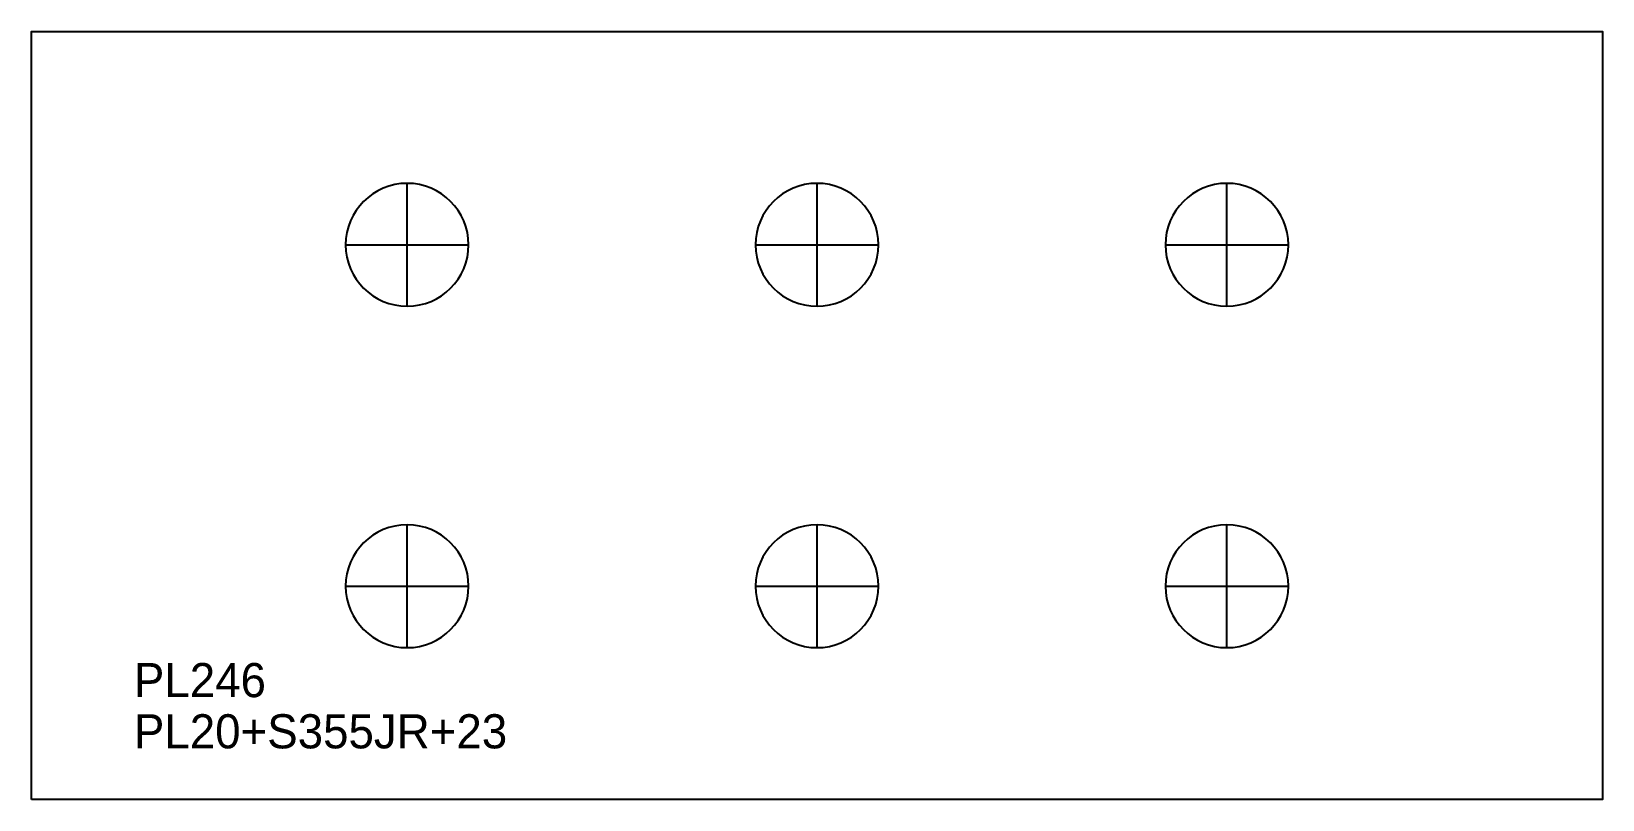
# Model space of a CAD drawing. Extents: x 0 to 460, y 0 to 225.
import ezdxf

# ---------------------------------------------------------------- set-up
doc = ezdxf.new("R2010")
doc.units = 0
for name, color, linetype in [('CUT', 7, 'CONTINUOUS'), ('OVERSIZE', 7, 'CONTINUOUS'), ('SCRIBE', 3, 'CONTINUOUS'), ('TEXT', 7, 'CONTINUOUS')]:
    doc.layers.add(name, color=color, linetype=linetype)

msp = doc.modelspace()

# ---------------------------------------------------------------- linework, layer by layer
at = {"layer": 'CUT', "color": 7, "linetype": 'CONTINUOUS'}
msp.add_lwpolyline([(0, 0), (0, 225), (460, 225), (460, 0)], close=True, dxfattribs=at)
at = {"layer": 'OVERSIZE', "color": 7, "linetype": 'CONTINUOUS'}
for p, q in [((110, 144.5), (110, 180.5)), ((230, 144.5), (230, 180.5)), ((350, 144.5), (350, 180.5)), ((92, 162.5), (128, 162.5)), ((212, 162.5), (248, 162.5)), ((332, 162.5), (368, 162.5)), ((110, 44.5), (110, 80.5)), ((230, 44.5), (230, 80.5)), ((350, 44.5), (350, 80.5)), ((92, 62.5), (128, 62.5)), ((212, 62.5), (248, 62.5)), ((332, 62.5), (368, 62.5))]:
    msp.add_line(p, q, dxfattribs=at)
for points in [[(110, 180.5, 1), (110, 144.5, 1)], [(230, 180.5, 1), (230, 144.5, 1)], [(350, 180.5, 1), (350, 144.5, 1)], [(110, 80.5, 1), (110, 44.5, 1)], [(230, 80.5, 1), (230, 44.5, 1)], [(350, 80.5, 1), (350, 44.5, 1)]]:
    msp.add_lwpolyline(points, format="xyb", close=True, dxfattribs=at)

# ---------------------------------------------------------------- texts
at = {"layer": 'SCRIBE', "color": 3}
msp.add_text('PL246', height=10, dxfattribs=at).set_placement((30, 30))
at = {"layer": 'TEXT', "color": 7}
msp.add_text('PL20+S355JR+23', height=10, dxfattribs=at).set_placement((30, 15))

doc.saveas('drawing.dxf')
